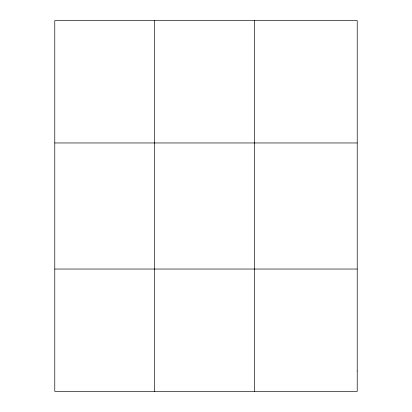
<?xml version="1.0" encoding="UTF-8"?>
<svg xmlns="http://www.w3.org/2000/svg" width="412" height="412" viewBox="0 0 412 412"><rect width="100%" height="100%" fill="white"/><g stroke="black" fill="none" stroke-linecap="round" stroke-linejoin="round"><path stroke-width="0.62" d="M154.582 391.4L154.582 20.6M254.389 391.4L254.389 20.6M54.781 142.964L357.219 142.964M54.781 269.036L357.219 269.036M357.219 371.006L357.219 391.4L54.781 391.4L54.781 20.6L357.219 20.6L357.219 371.006"/></g></svg>
